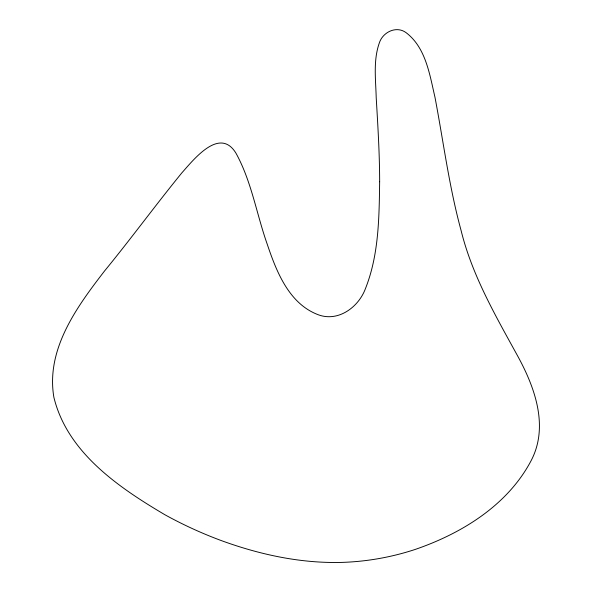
<?xml version="1.0" encoding="UTF-8"?>
<svg xmlns="http://www.w3.org/2000/svg" width="592" height="592" viewBox="0 0 592 592"><rect width="100%" height="100%" fill="white"/><g stroke="black" fill="none" stroke-linecap="round" stroke-linejoin="round"><path stroke-width="0.89" d="M379.65 181.729C379.132 217.575 378.902 254.73 365.479 288.526C358.722 306.945 338.55 322.1 318.585 314.877C288.985 303.97 276.442 271.536 267.155 243.985C256.521 213.875 251.548 181.448 236.008 153.261C219.773 126.333 193.791 159.492 181.877 172.827C155.548 205.106 130.958 238.768 104.547 270.988C76.886 306.848 45.732 349.265 53.872 397.269C67.333 452.621 118.792 487.527 165.027 514.818A414.822 414.822 0 0 0 221.882 540.799C260.258 554.741 300.928 563.495 341.91 562.4A260.561 260.561 0 0 0 414.755 549.583C461.508 533.621 507.744 505.302 531.283 460.361C549.139 425.914 534.532 386.546 517.193 355.141C495.26 315.203 472.09 275.213 461.109 230.562C449.128 186.761 443.423 141.629 434.942 97.103C429.637 74.466 425.803 47.464 405.927 32.545C396.159 25.5 382.743 32.212 379.331 42.92C373.145 60.399 375.728 79.38 376.201 97.51C377.866 125.563 379.605 153.624 379.65 181.729"/></g></svg>
